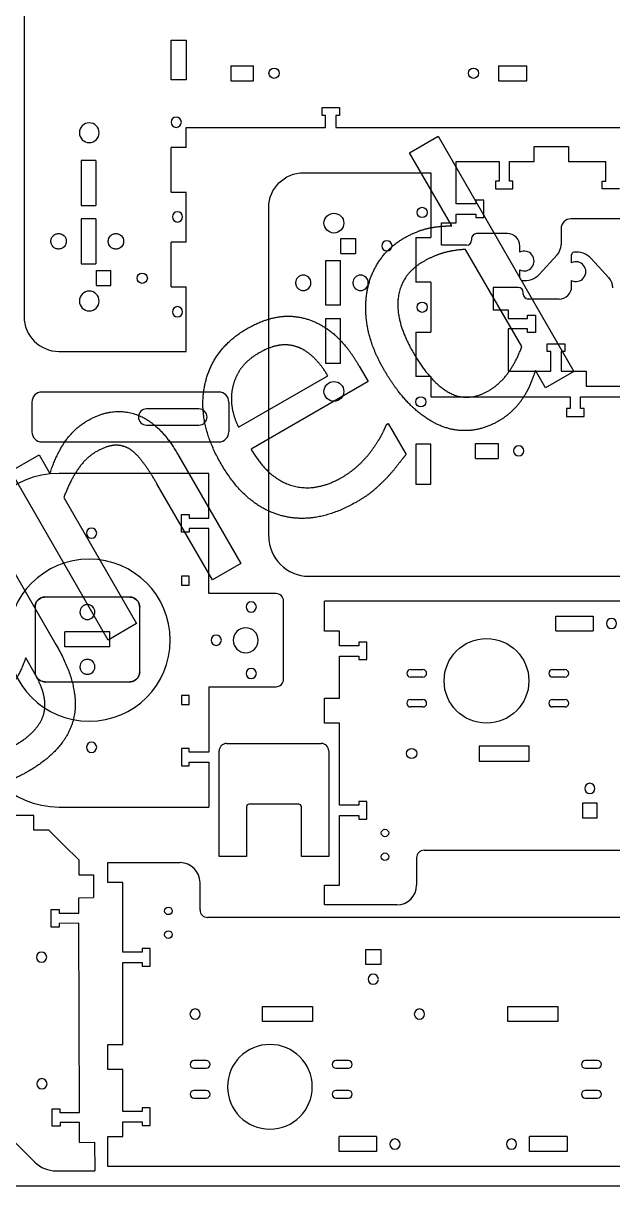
# Model space of a CAD drawing. Header units: millimetres. Extents: x -1447 to 1338, y -755 to 956.
# Drawn here: x -1127.8 to -891.4, y -755 to -288.2 of the extents above; entities that cross this region are included whole.
import ezdxf

# ---------------------------------------------------------------- set-up
doc = ezdxf.new("R2010")
doc.units = ezdxf.units.MM
doc.linetypes.add('HIDDEN', pattern=[9.525, 6.35, -3.175])
doc.layers.get('0').update_dxf_attribs({"lineweight": 70})
doc.layers.add('Hidden', color=7, linetype='HIDDEN', lineweight=70)

msp = doc.modelspace()

# ---------------------------------------------------------------- linework, layer by layer
at = {"color": 7, "lineweight": -3}
for p, q in [((-1127.52, -274), (-1127.52, -406)), ((-1068.48, -295), (-1062.48, -295)), ((-1068.48, -311), (-1068.48, -295)), ((-1062.48, -295), (-1062.48, -311)), ((-1044.62, -305.33), (-1044.62, -311.33)), ((-1044.62, -305.33), (-1035.47, -305.33)), ((-1035.47, -311.33), (-1035.47, -305.33)), ((-937.24, -305.33), (-925.85, -305.33)), ((-937.24, -305.33), (-937.24, -311.33)), ((-925.85, -311.33), (-925.85, -305.33)), ((-1062.48, -311), (-1068.48, -311)), ((-1044.62, -311.33), (-1035.47, -311.33)), ((-937.24, -311.33), (-925.85, -311.33)), ((-1007.99, -325.28), (-1007.99, -322.08)), ((-1007.99, -322.08), (-1000.99, -322.08)), ((-1006.54, -325.28), (-1007.99, -325.28)), ((-1006.54, -330.08), (-1006.54, -325.28)), ((-1000.99, -325.28), (-1002.44, -325.28)), ((-1002.44, -325.28), (-1002.44, -330.08)), ((-1000.99, -322.08), (-1000.99, -325.28)), ((-1062.47, -338.13), (-1062.47, -330.08)), ((-1062.47, -330.08), (-1006.54, -330.08)), ((-1002.44, -330.08), (-803.34, -330.08)), ((-972.84, -340.21), (-961.44, -333.62)), ((-961.44, -333.62), (-906.94, -428.02)), ((-1068.48, -356.03), (-1068.48, -338.13)), ((-1062.47, -338.13), (-1068.48, -338.13)), ((-955.89, -369.57), (-972.84, -340.21)), ((-922.83, -337.79), (-909.16, -337.79)), ((-922.83, -343.79), (-922.83, -337.79)), ((-909.16, -337.79), (-909.16, -343.79)), ((-1104.67, -343.42), (-1104.67, -361.42)), ((-1098.67, -343.42), (-1104.67, -343.42)), ((-1098.67, -343.42), (-1098.67, -361.42)), ((-954.11, -343.79), (-936.93, -343.79)), ((-954.11, -360.74), (-954.11, -343.79)), ((-936.93, -343.79), (-936.93, -351.59)), ((-932.83, -343.79), (-922.83, -343.79)), ((-932.83, -351.59), (-932.83, -343.79)), ((-909.16, -343.79), (-894.16, -343.79)), ((-894.16, -351.59), (-894.16, -343.79)), ((-1015.37, -348.27), (-964.33, -348.27)), ((-964.33, -348.27), (-964.33, -374.24)), ((-938.38, -351.59), (-938.38, -354.79)), ((-936.93, -351.59), (-938.38, -351.59)), ((-931.38, -351.59), (-932.83, -351.59)), ((-931.38, -354.79), (-931.38, -351.59)), ((-895.61, -354.79), (-895.61, -351.59)), ((-895.61, -351.59), (-894.16, -351.59)), ((-1068.48, -356.03), (-1062.48, -356.03)), ((-1062.48, -376.13), (-1062.48, -356.03)), ((-946.31, -359.29), (-946.31, -360.74)), ((-943.11, -359.29), (-946.31, -359.29)), ((-943.11, -366.29), (-943.11, -359.29)), ((-938.38, -354.79), (-931.38, -354.79)), ((-888.67, -354.79), (-895.61, -354.79)), ((-1104.67, -361.42), (-1098.67, -361.42)), ((-1029.37, -494.27), (-1029.37, -362.27)), ((-946.31, -360.74), (-954.11, -360.74)), ((-1104.67, -366.8), (-1104.67, -384.8)), ((-1098.67, -366.8), (-1104.67, -366.8)), ((-1098.67, -366.8), (-1098.67, -384.8)), ((-960.11, -368.36), (-954.11, -368.36)), ((-960.11, -377.36), (-960.11, -368.36)), ((-954.11, -364.84), (-946.31, -364.84)), ((-954.11, -368.36), (-954.11, -364.84)), ((-946.31, -364.84), (-946.31, -366.29)), ((-946.31, -366.29), (-943.11, -366.29)), ((-876.17, -366.79), (-908.11, -366.79)), ((-933.61, -372.72), (-946, -372.72)), ((-912.11, -370.79), (-912.11, -377.24)), ((-1068.48, -394.03), (-1068.48, -376.13)), ((-1062.48, -376.13), (-1068.48, -376.13)), ((-1000.5, -380.7), (-1000.5, -374.7)), ((-1000.5, -374.7), (-994.5, -374.7)), ((-994.5, -374.7), (-994.5, -380.7)), ((-970.33, -374.24), (-970.33, -392.14)), ((-970.33, -374.24), (-964.33, -374.24)), ((-950, -377.36), (-960.11, -377.36)), ((-948, -374.72), (-948, -375.36)), ((-928.61, -380.14), (-928.61, -377.72)), ((-1000.5, -380.7), (-994.5, -380.7)), ((-927.87, -418.1), (-950.43, -379.03)), ((-913.69, -381.29), (-920.73, -388.98)), ((-907.86, -384.4), (-907.86, -381.19)), ((-892.94, -390.4), (-899.98, -382.71)), ((-1104.67, -384.8), (-1098.67, -384.8)), ((-1006.52, -401.47), (-1006.52, -383.47)), ((-1006.52, -383.47), (-1000.52, -383.47)), ((-1000.52, -401.47), (-1000.52, -383.47)), ((-928.61, -390.5), (-928.61, -387.29)), ((-1098.65, -387.57), (-1092.65, -387.57)), ((-1098.65, -387.57), (-1098.65, -393.57)), ((-1092.65, -393.57), (-1092.65, -387.57)), ((-907.86, -393.97), (-907.86, -391.55)), ((-1098.65, -393.57), (-1092.65, -393.57)), ((-1068.48, -394.03), (-1062.48, -394.03)), ((-1062.48, -420), (-1062.48, -394.03)), ((-964.33, -392.14), (-970.33, -392.14)), ((-964.33, -392.14), (-964.33, -412.24)), ((-929.25, -394.33), (-939.36, -394.33)), ((-939.36, -394.33), (-939.36, -403.33)), ((-927.25, -396.97), (-927.25, -396.33)), ((-912.86, -398.97), (-925.25, -398.97)), ((-1000.52, -401.47), (-1006.52, -401.47)), ((-939.36, -403.33), (-933.36, -403.33)), ((-933.36, -403.33), (-933.36, -406.85)), ((-925.56, -406.85), (-925.56, -405.4)), ((-925.56, -405.4), (-922.36, -405.4)), ((-922.36, -405.4), (-922.36, -412.4)), ((-1006.52, -406.85), (-1000.52, -406.85)), ((-1006.52, -424.85), (-1006.52, -406.85)), ((-1000.52, -424.85), (-1000.52, -406.85)), ((-933.36, -406.85), (-925.56, -406.85)), ((-970.33, -412.24), (-970.33, -430.14)), ((-970.33, -412.24), (-964.33, -412.24)), ((-925.56, -410.95), (-933.36, -410.95)), ((-933.36, -410.95), (-933.36, -427.9)), ((-925.56, -412.4), (-925.56, -410.95)), ((-922.36, -412.4), (-925.56, -412.4)), ((-1113.52, -420), (-1062.48, -420)), ((-917.63, -420.1), (-917.63, -416.9)), ((-917.63, -416.9), (-910.63, -416.9)), ((-910.63, -416.9), (-910.63, -420.1)), ((-916.18, -420.1), (-917.63, -420.1)), ((-916.18, -427.9), (-916.18, -420.1)), ((-910.63, -420.1), (-912.08, -420.1)), ((-912.08, -420.1), (-912.08, -427.9)), ((-1000.52, -424.85), (-1006.52, -424.85)), ((-993.09, -425.91), (-989.51, -432.09)), ((-933.36, -427.9), (-916.18, -427.9)), ((-918.35, -434.6), (-922.34, -427.68)), ((-906.94, -428.02), (-918.35, -434.6)), ((-912.08, -427.9), (-902.08, -427.9)), ((-902.08, -427.9), (-902.08, -433.9)), ((-1041.51, -450.47), (-1005.66, -429.77)), ((-989.51, -432.09), (-1036.47, -459.2)), ((-964.32, -430.14), (-970.33, -430.14)), ((-964.32, -430.14), (-964.32, -438.19)), ((-902.08, -433.9), (-888.41, -433.9)), ((-1049.38, -436.33), (-1120.38, -436.33)), ((-964.32, -438.19), (-908.39, -438.19)), ((-908.39, -438.19), (-908.39, -442.99)), ((-904.29, -438.19), (-705.19, -438.19)), ((-904.29, -442.99), (-904.29, -438.19)), ((-1124.38, -440.33), (-1124.38, -452.33)), ((-1057.38, -443.08), (-1078.38, -443.08)), ((-1045.38, -440.33), (-1045.38, -452.33)), ((-909.84, -442.99), (-909.84, -446.19)), ((-908.39, -442.99), (-909.84, -442.99)), ((-902.84, -442.99), (-904.29, -442.99)), ((-902.84, -446.19), (-902.84, -442.99)), ((-909.84, -446.19), (-902.84, -446.19)), ((-1078.38, -449.58), (-1057.38, -449.58)), ((-982.14, -449.35), (-981.47, -448.96)), ((-981.47, -448.96), (-974.29, -461.4)), ((-1120.38, -456.33), (-1049.38, -456.33)), ((-970.33, -457.27), (-970.33, -473.27)), ((-964.33, -457.27), (-970.33, -457.27)), ((-964.33, -473.27), (-964.33, -457.27)), ((-946.47, -462.94), (-946.47, -456.94)), ((-946.47, -456.94), (-937.32, -456.94)), ((-937.32, -456.94), (-937.32, -462.94)), ((-1132.9, -468.13), (-1121.5, -461.54)), ((-1121.5, -461.54), (-1117.16, -469.06)), ((-1065.91, -461.16), (-1040.52, -505.14)), ((-946.47, -462.94), (-937.32, -462.94)), ((-1093.78, -535.89), (-1132.9, -468.13)), ((-1053.43, -468.97), (-1113.43, -468.97)), ((-1053.43, -486.97), (-1053.43, -468.97)), ((-1051.92, -511.72), (-1074.2, -473.14)), ((-970.33, -473.27), (-964.33, -473.27)), ((-1149.4, -477.65), (-1114.73, -537.71)), ((-1111.59, -478.71), (-1082.38, -529.3)), ((-1064.43, -492.52), (-1064.43, -485.52)), ((-1064.43, -485.52), (-1061.23, -485.52)), ((-1061.23, -485.52), (-1061.23, -486.97)), ((-1061.23, -486.97), (-1053.43, -486.97)), ((-1061.23, -492.52), (-1064.43, -492.52)), ((-1053.43, -491.07), (-1061.23, -491.07)), ((-1061.23, -491.07), (-1061.23, -492.52)), ((-1053.43, -517.27), (-1053.43, -491.07)), ((-1040.52, -505.14), (-1051.92, -511.72)), ((-1064.43, -510.22), (-1064.43, -513.82)), ((-1061.23, -510.22), (-1064.43, -510.22)), ((-1061.23, -513.82), (-1061.23, -510.22)), ((-1013.37, -510.27), (-189.72, -510.27)), ((-1064.43, -513.82), (-1061.23, -513.82)), ((-1026.43, -517.27), (-1053.43, -517.27)), ((-1123.13, -522.65), (-1123.13, -548.65)), ((-1085.13, -518.65), (-1119.13, -518.65)), ((-1081.13, -548.65), (-1081.13, -522.65)), ((-1023.43, -551.67), (-1023.43, -520.27)), ((-1007, -532.27), (-1007, -520.27)), ((-748.52, -520.27), (-1007, -520.27)), ((-914.23, -526.26), (-899.25, -526.26)), ((-914.23, -532.26), (-914.23, -526.26)), ((-899.25, -526.26), (-899.25, -532.26)), ((-1082.38, -529.3), (-1093.78, -535.89)), ((-1093.13, -532.65), (-1111.13, -532.65)), ((-1111.13, -538.65), (-1111.13, -532.65)), ((-1093.13, -538.65), (-1093.13, -532.65)), ((-1001, -532.27), (-1007, -532.27)), ((-1001, -538.22), (-1001, -532.27)), ((-993.2, -536.77), (-993.2, -538.22)), ((-990, -536.77), (-993.2, -536.77)), ((-990, -543.77), (-990, -536.77)), ((-914.23, -532.26), (-899.25, -532.26)), ((-1093.13, -538.65), (-1111.13, -538.65)), ((-993.2, -538.22), (-1001, -538.22)), ((-1123.44, -548.96), (-1126.87, -543.02)), ((-1001, -542.32), (-993.2, -542.32)), ((-1001, -559.27), (-1001, -542.32)), ((-993.2, -542.32), (-993.2, -543.77)), ((-993.2, -543.77), (-990, -543.77)), ((-972.51, -547.77), (-967.51, -547.77)), ((-967.51, -550.77), (-972.51, -550.77)), ((-915.51, -547.77), (-910.51, -547.77)), ((-910.51, -550.77), (-915.51, -550.77)), ((-1119.13, -552.65), (-1085.13, -552.65)), ((-1053.43, -554.67), (-1026.43, -554.67)), ((-1053.43, -554.67), (-1053.43, -580.87)), ((-1061.23, -558.12), (-1064.43, -558.12)), ((-1064.43, -558.12), (-1064.43, -561.72)), ((-1061.23, -561.72), (-1061.23, -558.12)), ((-1007, -559.27), (-1001, -559.27)), ((-1007, -569.27), (-1007, -559.27)), ((-972.51, -559.77), (-967.51, -559.77)), ((-915.51, -559.77), (-910.51, -559.77)), ((-1064.43, -561.72), (-1061.23, -561.72)), ((-967.51, -562.77), (-972.51, -562.77)), ((-910.51, -562.77), (-915.51, -562.77)), ((-1001, -569.27), (-1007, -569.27)), ((-1001, -602.22), (-1001, -569.27)), ((-1046.28, -577.41), (-1008.28, -577.41)), ((-924.95, -578.47), (-944.95, -578.47)), ((-944.95, -578.47), (-944.95, -584.47)), ((-924.95, -584.47), (-924.95, -578.47)), ((-1064.43, -579.42), (-1064.43, -586.42)), ((-1061.23, -579.42), (-1064.43, -579.42)), ((-1061.23, -580.87), (-1061.23, -579.42)), ((-1053.43, -580.87), (-1061.23, -580.87)), ((-1049.28, -622.79), (-1049.28, -580.41)), ((-1005.28, -580.41), (-1005.28, -622.79)), ((-1064.43, -586.42), (-1061.23, -586.42)), ((-1061.23, -584.97), (-1053.43, -584.97)), ((-1061.23, -586.42), (-1061.23, -584.97)), ((-1053.43, -584.97), (-1053.43, -602.97)), ((-944.95, -584.47), (-924.95, -584.47)), ((-1017.28, -601.79), (-1037.28, -601.79)), ((-990, -600.77), (-993.2, -600.77)), ((-993.2, -600.77), (-993.2, -602.22)), ((-990, -607.77), (-990, -600.77)), ((-903.54, -601.34), (-903.54, -607.34)), ((-897.54, -601.34), (-903.54, -601.34)), ((-897.54, -607.34), (-897.54, -601.34)), ((-1123.59, -606.34), (-1132.74, -606.34)), ((-1123.58, -612.23), (-1123.59, -606.34)), ((-1113.43, -602.97), (-1053.43, -602.97)), ((-1038.28, -602.79), (-1038.28, -622.79)), ((-1016.28, -622.79), (-1016.28, -602.79)), ((-993.2, -602.22), (-1001, -602.22)), ((-1001, -634.27), (-1001, -606.32)), ((-1001, -606.32), (-993.2, -606.32)), ((-993.2, -606.32), (-993.2, -607.77)), ((-993.2, -607.77), (-990, -607.77)), ((-903.54, -607.34), (-897.54, -607.34)), ((-1117.58, -612.22), (-1123.58, -612.23)), ((-1117.58, -612.22), (-1111.57, -618.21)), ((-1105.55, -624.19), (-1111.57, -618.21)), ((-967.03, -620.27), (-213.99, -620.27)), ((-1105.55, -624.19), (-1105.54, -630.19)), ((-1093.9, -625.27), (-1064.93, -625.27)), ((-1093.9, -633.27), (-1093.9, -625.27)), ((-1038.28, -622.79), (-1049.28, -622.79)), ((-1005.28, -622.79), (-1016.28, -622.79)), ((-970.03, -623.27), (-970.03, -634.27)), ((-1238.83, -630.36), (-1123.19, -745.52)), ((-1105.54, -630.19), (-1099.65, -630.18)), ((-1099.65, -630.18), (-1099.62, -639.33)), ((-1087.9, -633.27), (-1093.9, -633.27)), ((-1087.9, -661.22), (-1087.9, -633.27)), ((-1056.93, -644.27), (-1056.93, -633.27)), ((-1007, -642.27), (-1007, -634.27)), ((-1007, -634.27), (-1001, -634.27)), ((-1105.52, -639.35), (-1099.62, -639.33)), ((-1105.51, -645.54), (-1105.52, -639.35)), ((-978.03, -642.27), (-1007, -642.27)), ((-1116.66, -644.13), (-1113.46, -644.12)), ((-1116.64, -651.13), (-1116.66, -644.13)), ((-1113.46, -644.12), (-1113.46, -645.57)), ((-1113.46, -645.57), (-1105.51, -645.54)), ((-300.88, -647.27), (-1053.93, -647.27)), ((-1113.44, -651.11), (-1116.64, -651.13)), ((-1105.5, -649.63), (-1113.45, -649.66)), ((-1113.45, -649.66), (-1113.44, -651.11)), ((-1105.35, -725.54), (-1105.5, -649.63)), ((-1080.1, -661.22), (-1087.9, -661.22)), ((-1080.1, -659.77), (-1080.1, -661.22)), ((-1076.9, -659.77), (-1080.1, -659.77)), ((-1076.9, -666.77), (-1076.9, -659.77)), ((-990.43, -666.19), (-990.43, -660.19)), ((-990.43, -660.19), (-984.43, -660.19)), ((-984.43, -660.19), (-984.43, -666.19)), ((-1087.9, -698.27), (-1087.9, -665.32)), ((-1087.9, -665.32), (-1080.1, -665.32)), ((-1080.1, -665.32), (-1080.1, -666.77)), ((-1080.1, -666.77), (-1076.9, -666.77)), ((-984.43, -666.19), (-990.43, -666.19)), ((-1031.85, -683.06), (-1011.85, -683.06)), ((-1031.85, -689.06), (-1031.85, -683.06)), ((-1011.85, -683.06), (-1011.85, -689.06)), ((-933.43, -683.06), (-913.43, -683.06)), ((-933.43, -689.06), (-933.43, -683.06)), ((-913.43, -683.06), (-913.43, -689.06)), ((-1011.85, -689.06), (-1031.85, -689.06)), ((-913.43, -689.06), (-933.43, -689.06)), ((-1093.9, -708.27), (-1093.9, -698.27)), ((-1093.9, -698.27), (-1087.9, -698.27)), ((-1054.41, -704.77), (-1059.41, -704.77)), ((-997.41, -704.77), (-1002.41, -704.77)), ((-897.41, -704.77), (-902.41, -704.77)), ((-1087.9, -708.27), (-1093.9, -708.27)), ((-1087.9, -725.22), (-1087.9, -708.27)), ((-1059.41, -707.77), (-1054.41, -707.77)), ((-1002.41, -707.77), (-997.41, -707.77)), ((-902.41, -707.77), (-897.41, -707.77)), ((-1054.41, -716.77), (-1059.41, -716.77)), ((-997.41, -716.77), (-1002.41, -716.77)), ((-897.41, -716.77), (-902.41, -716.77)), ((-1059.41, -719.77), (-1054.41, -719.77)), ((-1002.41, -719.77), (-997.41, -719.77)), ((-902.41, -719.77), (-897.41, -719.77)), ((-1116.31, -724.13), (-1113.11, -724.12)), ((-1116.3, -731.13), (-1116.31, -724.13)), ((-1113.11, -724.12), (-1113.11, -725.57)), ((-1113.11, -725.57), (-1105.35, -725.54)), ((-1080.1, -725.22), (-1087.9, -725.22)), ((-1076.9, -723.77), (-1080.1, -723.77)), ((-1080.1, -723.77), (-1080.1, -725.22)), ((-1076.9, -730.77), (-1076.9, -723.77)), ((-1113.1, -731.11), (-1116.3, -731.13)), ((-1105.34, -729.63), (-1113.1, -729.66)), ((-1113.1, -729.66), (-1113.1, -731.11)), ((-1105.32, -737.57), (-1105.34, -729.63)), ((-1087.9, -735.27), (-1087.9, -729.32)), ((-1087.9, -729.32), (-1080.1, -729.32)), ((-1080.1, -729.32), (-1080.1, -730.77)), ((-1080.1, -730.77), (-1076.9, -730.77)), ((-1093.9, -747.27), (-1093.9, -735.27)), ((-1093.9, -735.27), (-1087.9, -735.27)), ((-986.15, -735.27), (-1001.13, -735.27)), ((-1001.13, -741.27), (-1001.13, -735.27)), ((-986.15, -735.27), (-986.15, -741.27)), ((-909.7, -735.27), (-924.69, -735.27)), ((-924.69, -741.27), (-924.69, -735.27)), ((-909.7, -735.27), (-909.7, -741.27)), ((-1105.32, -737.57), (-1099.21, -737.55)), ((-1099.21, -737.55), (-1099.17, -748.95)), ((-986.15, -741.27), (-1001.13, -741.27)), ((-909.7, -741.27), (-924.69, -741.27)), ((-1114.67, -749.01), (-1099.17, -748.95)), ((-835.42, -747.27), (-1093.9, -747.27)), ((-1447.18, -755), (-167.18, -755))]:
    msp.add_line(p, q, dxfattribs=at)
for centre, radius in [((-1027.23, -308.33), 2.05), ((-947.23, -308.33), 2.05), ((-967.83, -364.19), 2.05), ((-1003.23, -368.5), 3.97), ((-1080.1, -390.64), 2.05), ((-967.83, -402.27), 2.05), ((-1003.23, -436.06), 3.97), ((-968.33, -440.27), 2.05), ((-942, -552.27), 17), ((-972.02, -581.47), 2.05), ((-982.73, -613.36), 1.5), ((-982.73, -622.89), 1.5), ((-1069.63, -644.65), 1.5), ((-1069.63, -654.17), 1.5)]:
    msp.add_circle(centre, radius, dxfattribs=at)
at = {"color": 7, "lineweight": -3, "extrusion": (8.79829e-19, 5.55112e-17, -1)}
msp.add_circle((1066.48, -328), 2.05, dxfattribs=at)
at = {"color": 7, "lineweight": -3, "extrusion": (8.66421e-19, 5.55112e-17, -1)}
msp.add_circle((1101.38, -332.21), 3.97, dxfattribs=at)
at = {"color": 7, "lineweight": -3, "extrusion": (8.73595e-19, 5.55112e-17, -1)}
msp.add_circle((1065.98, -366), 2.05, dxfattribs=at)
at = {"color": 7, "lineweight": -3, "extrusion": (8.70367e-19, 5.55112e-17, -1)}
msp.add_circle((981.95, -377.63), 2.05, dxfattribs=at)
at = {"color": 7, "lineweight": -3, "extrusion": (8.64727e-19, 5.55112e-17, -1)}
msp.add_circle((1101.38, -399.77), 3.97, dxfattribs=at)
at = {"color": 7, "lineweight": -3, "extrusion": (8.6944e-19, 5.55112e-17, -1)}
msp.add_circle((1065.98, -404.08), 2.05, dxfattribs=at)
at = {"color": 7, "lineweight": -3, "extrusion": (8.68276e-19, 5.55112e-17, -1)}
msp.add_circle((929.08, -459.94), 2.05, dxfattribs=at)
at = {"color": 7, "lineweight": -3, "extrusion": (8.67362e-19, -8.38386e-16, -1)}
for centre, radius in [((1100.43, -492.97), 2.05), ((1101.43, -535.97), 32.55), ((1036.38, -522.62), 2.05), ((1050.43, -535.97), 2.05), ((1036.38, -549.32), 2.05), ((1100.43, -578.97), 2.05)]:
    msp.add_circle(centre, radius, dxfattribs=at)
at = {"color": 7, "lineweight": -3, "extrusion": (-3.43641e-15, -5.71917e-18, -1)}
for centre in [(891.83, -529.26), (900.54, -595.47)]:
    msp.add_circle(centre, 2.05, dxfattribs=at)
at = {"color": 7, "lineweight": -3, "extrusion": (8.03932e-16, 5.52561e-16, -1)}
msp.add_circle((1038.58, -535.97), 5, dxfattribs=at)
at = {"color": 7, "lineweight": -3, "extrusion": (4.27612e-15, 1.16741e-16, -1)}
for centre in [(1120.49, -663.24), (1120.35, -714.04)]:
    msp.add_circle(centre, 2.05, dxfattribs=at)
at = {"color": 7, "lineweight": -3, "extrusion": (3.43815e-15, -5.71917e-18, -1)}
for centre, radius in [((1058.91, -686.06), 2.05), ((968.91, -686.06), 2.05), ((1028.9, -715.27), 17), ((978.72, -738.27), 2.05), ((931.97, -738.27), 2.05)]:
    msp.add_circle(centre, radius, dxfattribs=at)
at = {"color": 7, "lineweight": -3}
for centre, radius, start, end in [((-908.11, -370.79), 4, 90, 180), ((-946, -374.72), 2, 90, 180), ((-933.61, -377.72), 5, 0, 90), ((-950, -375.36), 2, 270, 0), ((-918.11, -377.24), 6, 317.4896, 0), ((-926.88, -383.72), 3.97, 244.1658, 115.8342), ((-906.86, -381.19), 1, 98.0543, 180), ((-905.88, -388.12), 8, 42.5104, 98.0543), ((-906.13, -387.97), 3.97, 244.1658, 115.8342), ((-927.61, -390.5), 1, 180, 261.9457), ((-926.63, -383.57), 8, 261.9457, 317.4896), ((-897.36, -394.45), 6, 0, 42.5104), ((-929.25, -396.33), 2, 0, 90), ((-912.86, -393.97), 5, 270, 360), ((-925.25, -396.97), 2, 180, 270), ((-1120.38, -440.33), 4, 90, 180), ((-1049.38, -440.33), 4, 360, 90), ((-1078.38, -446.33), 3.25, 90, 270), ((-1057.38, -446.33), 3.25, 270, 90), ((-1120.38, -452.33), 4, 180, 270), ((-1049.38, -452.33), 4, 270, 0), ((-1113.43, -503.97), 35, 90, 180), ((-1013.37, -494.27), 16, 179.9998, 270), ((-1026.43, -520.27), 3, 360, 90), ((-972.51, -549.27), 1.5, 90, 270), ((-967.51, -549.27), 1.5, 270, 90), ((-915.51, -549.27), 1.5, 90, 270), ((-910.51, -549.27), 1.5, 270, 90), ((-1026.43, -551.67), 3, 270, 360), ((-972.51, -561.27), 1.5, 90, 270), ((-967.51, -561.27), 1.5, 270, 90), ((-915.51, -561.27), 1.5, 90, 270), ((-910.51, -561.27), 1.5, 270, 90), ((-1113.43, -567.97), 35, 180, 270), ((-1046.28, -580.41), 3, 90, 180), ((-1008.28, -580.41), 3, 360, 90), ((-1037.28, -602.79), 1, 90, 180), ((-1017.28, -602.79), 1, 0, 90), ((-967.03, -623.27), 3, 90, 180), ((-1064.93, -633.27), 8, 0, 90), ((-978.03, -634.27), 8, 270, 0), ((-1053.93, -644.27), 3, 180, 270), ((-987.44, -672.06), 2.05, 0, 357.3588), ((-1059.41, -706.27), 1.5, 90, 270), ((-1054.41, -706.27), 1.5, 270, 90), ((-1002.41, -706.27), 1.5, 90, 270), ((-997.41, -706.27), 1.5, 270, 90), ((-902.41, -706.27), 1.5, 90, 270), ((-897.41, -706.27), 1.5, 270, 90), ((-1059.41, -718.27), 1.5, 90, 270), ((-1054.41, -718.27), 1.5, 270, 90), ((-1002.41, -718.27), 1.5, 90, 270), ((-997.41, -718.27), 1.5, 270, 90), ((-902.41, -718.27), 1.5, 90, 270), ((-897.41, -718.27), 1.5, 270, 90), ((-1114.73, -737.01), 12, 225.1178, 270.2486)]:
    msp.add_arc(centre, radius, start, end, dxfattribs=at)
at = {"color": 7, "lineweight": -3, "extrusion": (8.67362e-19, 5.55112e-17, -1)}
msp.add_ellipse((-1015.37, -362.27), major_axis=(9.9, 9.9), ratio=1, start_param=3.926991, end_param=5.497787, dxfattribs=at)
at = {"color": 7, "lineweight": -3}
for centre in [(-1113.67, -375.8), (-1090.67, -375.81)]:
    msp.add_ellipse(centre, major_axis=(-3.1, 0), ratio=1, dxfattribs=at)
at = {"color": 7, "lineweight": -3, "extrusion": (8.67362e-19, 5.55112e-17, -1)}
for centre in [(-1015.52, -392.47), (-992.52, -392.46)]:
    msp.add_ellipse(centre, major_axis=(-3.1, 0), ratio=1, dxfattribs=at)
at = {"color": 7, "lineweight": -3}
msp.add_ellipse((-1113.52, -406), major_axis=(9.9, -9.9), ratio=1, start_param=3.926991, end_param=5.497787, dxfattribs=at)
at = {"color": 7, "lineweight": -3, "extrusion": (-1.07364e-35, -1.23259e-32, -1)}
for centre, start_param, end_param in [((-1119.13, -522.65), 3.140725, 4.711521), ((-1085.13, -522.65), 4.711521, 6.282317), ((-1085.13, -548.65), 6.282317, 7.853114)]:
    msp.add_ellipse(centre, major_axis=(4, 0), ratio=1, start_param=start_param, end_param=end_param, dxfattribs=at)
for centre in [(-1102.12, -524.65), (-1102.12, -546.65)]:
    msp.add_ellipse(centre, major_axis=(3, 0), ratio=1, dxfattribs=at)
at = {"color": 7, "lineweight": -3, "extrusion": (-2.14727e-35, -2.46519e-32, -1)}
msp.add_ellipse((-1119.13, -548.65), major_axis=(4, 0), ratio=1, start_param=1.569928, end_param=3.140725, dxfattribs=at)
at = {"color": 7, "lineweight": -3}
for points in [[(-975.36, -374.66), (-970.26, -371.72), (-965.85, -370.67)], [(-965.85, -370.67), (-961.44, -369.62), (-955.89, -369.57)], [(-984.91, -383.53), (-981.12, -377.99), (-975.36, -374.66)], [(-959.69, -380.58), (-963.51, -381.73), (-967.45, -384.01)], [(-950.43, -379.03), (-955.87, -379.42), (-959.69, -380.58)], [(-989.85, -395.65), (-988.71, -389.08), (-984.91, -383.53)], [(-967.45, -384.01), (-976.25, -389.09), (-977.42, -398.54)], [(-989.65, -410.7), (-991.11, -402.85), (-989.85, -395.65)], [(-977.42, -398.54), (-978.6, -407.99), (-971.42, -420.43)], [(-1025.81, -406.22), (-1019.9, -405.23), (-1014.02, -407.01)], [(-1038.02, -410.84), (-1031.71, -407.2), (-1025.81, -406.22)], [(-1014.02, -407.01), (-1008.14, -408.8), (-1002.96, -413.29)], [(-983.05, -427.47), (-988.19, -418.55), (-989.65, -410.7)], [(-1055.05, -433.74), (-1052.03, -418.93), (-1038.02, -410.84)], [(-1002.96, -413.29), (-997.78, -417.78), (-993.09, -425.91)], [(-1024.75, -417.5), (-1028.65, -417.97), (-1033.26, -420.63)], [(-1017.39, -418.42), (-1020.86, -417.03), (-1024.75, -417.5)], [(-1011.34, -422.45), (-1014.24, -419.67), (-1017.39, -418.42)], [(-933.26, -428.53), (-929.88, -423.87), (-927.87, -418.1)], [(-1033.26, -420.63), (-1037.81, -423.25), (-1040.21, -426.46)], [(-1005.66, -429.77), (-1008.44, -425.23), (-1011.34, -422.45)], [(-971.42, -420.43), (-964.52, -432.38), (-957.04, -436.51)], [(-1040.21, -426.46), (-1042.6, -429.66), (-1043.71, -433.78)], [(-972.49, -441.55), (-978.11, -436.02), (-983.05, -427.47)], [(-941.12, -435.78), (-936.63, -433.19), (-933.26, -428.53)], [(-922.34, -427.68), (-923.71, -431.47), (-924.81, -434.05)], [(-1048.51, -465.1), (-1058.07, -448.54), (-1055.05, -433.74)], [(-1043.71, -433.78), (-1044.71, -437.92), (-1044.17, -441.93)], [(-924.81, -434.05), (-925.91, -436.62), (-927.82, -439.34)], [(-957.04, -436.51), (-949.55, -440.65), (-941.12, -435.78)], [(-1044.17, -441.93), (-1043.63, -445.95), (-1041.51, -450.47)], [(-960.94, -449.65), (-966.87, -447.08), (-972.49, -441.55)], [(-927.82, -439.34), (-929.58, -441.9), (-931.82, -444.04)], [(-1111.11, -456.27), (-1107.54, -450.98), (-1102.02, -447.79)], [(-1102.02, -447.79), (-1092.01, -442.01), (-1082.57, -445.34)], [(-1082.57, -445.34), (-1073.13, -448.66), (-1065.91, -461.16)], [(-931.82, -444.04), (-934.06, -446.18), (-937.52, -448.18)], [(-984.24, -453.84), (-982.87, -451.31), (-982.14, -449.35)], [(-949.07, -451.77), (-955.11, -452.18), (-960.94, -449.65)], [(-937.52, -448.18), (-943.04, -451.36), (-949.07, -451.77)], [(-1117.16, -469.06), (-1114.69, -461.57), (-1111.11, -456.27)], [(-987.9, -459.55), (-985.61, -456.37), (-984.24, -453.84)], [(-1098.72, -460.36), (-1102.97, -462.82), (-1106.18, -467.7)], [(-1091.21, -457.69), (-1094.42, -457.88), (-1098.72, -460.36)], [(-1085.14, -459.23), (-1088.01, -457.49), (-1091.21, -457.69)], [(-1079.68, -464.7), (-1082.46, -460.93), (-1085.14, -459.23)], [(-1036.47, -459.2), (-1029.64, -471.03), (-1020.09, -473.85)], [(-993.16, -465.5), (-990.04, -462.56), (-987.9, -459.55)], [(-974.29, -461.4), (-975.84, -463.34), (-978.13, -466.24)], [(-1074.2, -473.14), (-1076.9, -468.47), (-1079.68, -464.7)], [(-1024.59, -485.87), (-1038.81, -481.9), (-1048.51, -465.1)], [(-1000.04, -470.6), (-996.28, -468.43), (-993.16, -465.5)], [(-978.13, -466.24), (-980.42, -469.14), (-982.4, -471.18)], [(-1106.18, -467.7), (-1109.38, -472.58), (-1111.59, -478.71)], [(-1020.09, -473.85), (-1010.53, -476.66), (-1000.04, -470.6)], [(-982.4, -471.18), (-985.21, -474.01), (-987.63, -476.06)], [(-987.63, -476.06), (-990.05, -478.1), (-994.17, -480.48)], [(-994.17, -480.48), (-1010.37, -489.83), (-1024.59, -485.87)], [(-1114.73, -537.71), (-1104.78, -554.94), (-1107.65, -567.35)], [(-1126.87, -543.02), (-1129.17, -549.69), (-1132.49, -554.15)], [(-1119.92, -556.88), (-1121.02, -553.15), (-1123.44, -548.96)], [(-1119.32, -564.22), (-1118.82, -560.61), (-1119.92, -556.88)], [(-1122.81, -571.41), (-1119.95, -567.9), (-1119.32, -564.22)], [(-1107.65, -567.35), (-1110.51, -579.76), (-1125.98, -588.69)], [(-1130.95, -577.97), (-1125.68, -574.93), (-1122.81, -571.41)], [(-1125.98, -588.69), (-1130.95, -591.56), (-1136.6, -593.77)]]:
    msp.add_open_spline(points, degree=2, dxfattribs=at)
at = {"layer": 'Hidden', "lineweight": -3}
for p, q in [((-1068.48, -338.13), (-1068.48, -338.13)), ((-1104.67, -343.42), (-1104.67, -343.42)), ((-1098.67, -343.42), (-1098.67, -343.42)), ((-1068.48, -356.03), (-1068.48, -356.03)), ((-1104.67, -361.42), (-1104.67, -361.42)), ((-1098.67, -361.42), (-1098.67, -361.42)), ((-1104.67, -366.8), (-1104.67, -366.8)), ((-1098.67, -366.8), (-1098.67, -366.8)), ((-1068.48, -376.13), (-1068.48, -376.13)), ((-1000.5, -374.7), (-1000.5, -374.7)), ((-994.5, -374.7), (-994.5, -374.7)), ((-970.33, -374.24), (-970.33, -374.24)), ((-1000.5, -380.7), (-1000.5, -380.7)), ((-994.5, -380.7), (-994.5, -380.7)), ((-1104.67, -384.8), (-1104.67, -384.8)), ((-1098.67, -384.8), (-1098.67, -384.8)), ((-1006.52, -383.47), (-1006.52, -383.47)), ((-1000.52, -383.47), (-1000.52, -383.47)), ((-1098.65, -387.57), (-1098.65, -387.57)), ((-1092.65, -387.57), (-1092.65, -387.57)), ((-1098.65, -393.57), (-1098.65, -393.57)), ((-1092.65, -393.57), (-1092.65, -393.57)), ((-1068.48, -394.03), (-1068.48, -394.03)), ((-970.33, -392.14), (-970.33, -392.14)), ((-1006.52, -401.47), (-1006.52, -401.47)), ((-1000.52, -401.47), (-1000.52, -401.47)), ((-1006.52, -406.85), (-1006.52, -406.85)), ((-1000.52, -406.85), (-1000.52, -406.85)), ((-970.33, -412.24), (-970.33, -412.24)), ((-1006.52, -424.85), (-1006.52, -424.85)), ((-1000.52, -424.85), (-1000.52, -424.85)), ((-970.33, -430.14), (-970.33, -430.14)), ((-1123.13, -522.65), (-1123.13, -522.65)), ((-1119.13, -518.65), (-1119.13, -518.65)), ((-1085.13, -518.65), (-1085.13, -518.65)), ((-1081.13, -522.65), (-1081.13, -522.65)), ((-1007, -532.27), (-1007, -520.27)), ((-1007, -520.27), (-1007, -520.27)), ((-1111.13, -532.65), (-1111.13, -532.65)), ((-1093.13, -532.65), (-1093.13, -532.65)), ((-1007, -532.27), (-1007, -532.27)), ((-1001, -538.22), (-1001, -532.27)), ((-1001, -532.27), (-1001, -532.27)), ((-1111.13, -538.65), (-1111.13, -538.65)), ((-1093.13, -538.65), (-1093.13, -538.65)), ((-1001, -538.22), (-1001, -538.22)), ((-1001, -559.27), (-1001, -542.32)), ((-1001, -542.32), (-1001, -542.32)), ((-1123.13, -548.65), (-1123.13, -548.65)), ((-1081.13, -548.65), (-1081.13, -548.65)), ((-1119.13, -552.65), (-1119.13, -552.65)), ((-1085.13, -552.65), (-1085.13, -552.65)), ((-1007, -569.27), (-1007, -559.27)), ((-1007, -559.27), (-1007, -559.27)), ((-1001, -559.27), (-1001, -559.27)), ((-1007, -569.27), (-1007, -569.27)), ((-1001, -602.22), (-1001, -569.27)), ((-1001, -569.27), (-1001, -569.27)), ((-1001, -602.22), (-1001, -602.22)), ((-1001, -634.27), (-1001, -606.32)), ((-1001, -606.32), (-1001, -606.32)), ((-1093.9, -633.27), (-1093.9, -625.27)), ((-1093.9, -625.27), (-1093.9, -625.27)), ((-1093.9, -633.27), (-1093.9, -633.27)), ((-1087.9, -661.22), (-1087.9, -633.27)), ((-1087.9, -633.27), (-1087.9, -633.27)), ((-1007, -642.27), (-1007, -634.27)), ((-1007, -634.27), (-1007, -634.27)), ((-1001, -634.27), (-1001, -634.27)), ((-1007, -642.27), (-1007, -642.27)), ((-1087.9, -661.22), (-1087.9, -661.22)), ((-1087.9, -698.27), (-1087.9, -665.32)), ((-1087.9, -665.32), (-1087.9, -665.32)), ((-1093.9, -708.27), (-1093.9, -698.27)), ((-1093.9, -698.27), (-1093.9, -698.27)), ((-1087.9, -698.27), (-1087.9, -698.27)), ((-1093.9, -708.27), (-1093.9, -708.27)), ((-1087.9, -725.22), (-1087.9, -708.27)), ((-1087.9, -708.27), (-1087.9, -708.27)), ((-1087.9, -725.22), (-1087.9, -725.22)), ((-1087.9, -735.27), (-1087.9, -729.32)), ((-1087.9, -729.32), (-1087.9, -729.32)), ((-1093.9, -747.27), (-1093.9, -735.27)), ((-1093.9, -735.27), (-1093.9, -735.27)), ((-1087.9, -735.27), (-1087.9, -735.27)), ((-1093.9, -747.27), (-1093.9, -747.27))]:
    msp.add_line(p, q, dxfattribs=at)
for centre in [(-1113.67, -375.8), (-1090.67, -375.81)]:
    msp.add_ellipse(centre, major_axis=(-3.1, 0), ratio=1, dxfattribs=at)
at = {"layer": 'Hidden', "lineweight": -3, "extrusion": (8.67362e-19, 5.55112e-17, -1)}
for centre in [(-1015.52, -392.47), (-992.52, -392.46)]:
    msp.add_ellipse(centre, major_axis=(-3.1, 0), ratio=1, dxfattribs=at)
at = {"layer": 'Hidden', "lineweight": -3}
for centre, start_param, end_param in [((-1119.13, -522.65), 4.713257, 6.284053), ((-1085.13, -522.65), 3.142461, 4.713257), ((-1119.13, -548.65), 0.000868, 1.571664), ((-1085.13, -548.65), 1.571664, 3.142461)]:
    msp.add_ellipse(centre, major_axis=(-4, 0), ratio=1, start_param=start_param, end_param=end_param, dxfattribs=at)
at = {"layer": 'Hidden', "lineweight": -3, "extrusion": (-1.07364e-35, -1.23259e-32, -1)}
for centre in [(-1102.12, -524.65), (-1102.12, -546.65)]:
    msp.add_ellipse(centre, major_axis=(3, 0), ratio=1, dxfattribs=at)

doc.saveas('drawing.dxf')
